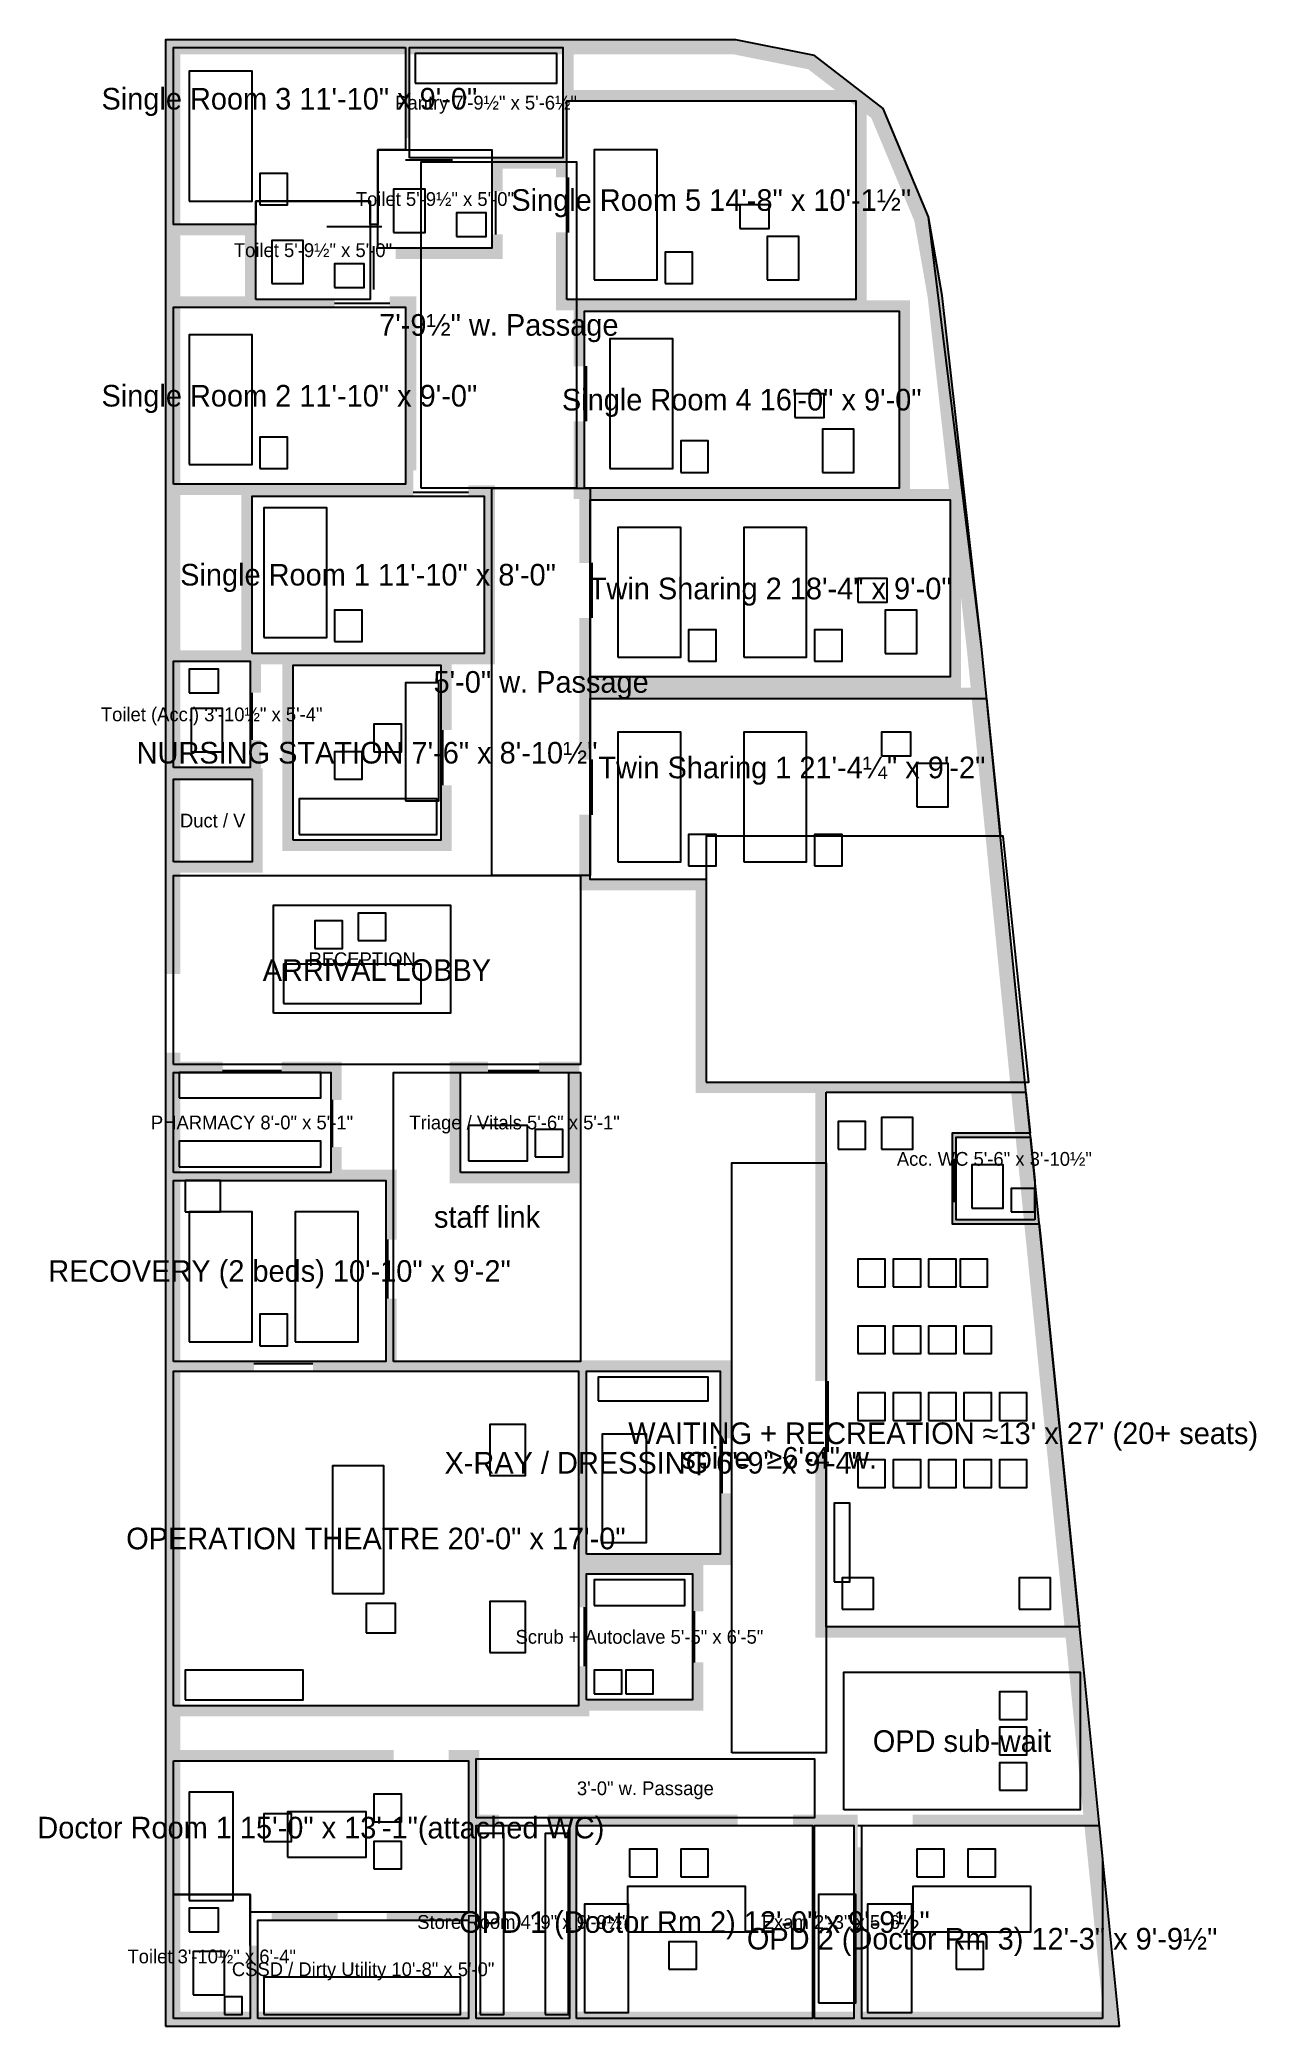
# Model space of a CAD drawing. Header units: feet. Extents: x -6 to 55, y 0 to 101.
import ezdxf
from ezdxf.enums import TextEntityAlignment as Align

# ---------------------------------------------------------------- set-up
doc = ezdxf.new("R2010")
doc.units = ezdxf.units.FT
for name, color, linetype in [('DOORS', 1, 'Continuous'), ('FURNITURE', 8, 'Continuous'), ('GLASS', 5, 'Continuous'), ('PLATE', 7, 'Continuous'), ('TEXT', 7, 'Continuous'), ('VOID', 6, 'Continuous'), ('WALL_FILL', 8, 'Continuous'), ('WALLS', 7, 'Continuous')]:
    doc.layers.add(name, color=color, linetype=linetype)

msp = doc.modelspace()

# ---------------------------------------------------------------- hatches: boundary and pattern name
at = {"layer": 'WALL_FILL'}
h = msp.add_hatch(color=8, dxfattribs=at)
h.paths.add_polyline_path([(0, 49.05), (0, 49.5), (0.75, 49.5), (0.75, 49.05), (2.9, 49.05), (2.9, 48.5), (0.75, 48.5), (0.75, 43.4), (8.4, 43.4), (8.4, 44.7), (8.95, 44.7), (8.95, 43.55), (11.75, 43.55), (11.75, 40), (11.2, 40), (11.2, 43), (0.75, 43), (0.75, 33.8), (4.5, 33.8), (4.5, 33.3), (0.75, 33.3), (0.75, 16.3), (21, 16.3), (21, 18.3), (21.4, 18.3), (21.4, 16.6), (26.8, 16.6), (26.8, 18.5), (27.35, 18.5), (27.35, 16.05), (21.55, 16.05), (21.55, 15.75), (0.75, 15.75), (0.75, 14.05), (11.6, 14.05), (11.6, 13.5), (0.75, 13.5), (0.75, 0.75), (4.3, 0.75), (4.3, 4.1), (4.7, 4.1), (4.7, 0.75), (15.4, 0.75), (15.4, 5.4), (11.25, 5.4), (11.25, 5.8), (15.4, 5.8), (15.4, 13.5), (14.4, 13.5), (14.4, 14.05), (15.95, 14.05), (15.95, 10.75), (16.95, 10.75), (16.95, 10.2), (15.8, 10.2), (15.8, 0.75), (20.55, 0.75), (20.55, 10.2), (19.45, 10.2), (19.45, 10.75), (20.35, 10.75), (21.1, 10.75), (29.1, 10.75), (29.1, 10.2), (20.9, 10.2), (20.9, 0.75), (32.9, 0.75), (32.9, 10.2), (31.9, 10.2), (31.9, 10.75), (32.45, 10.75), (33.45, 10.75), (34.85, 10.75), (35.2, 10.75), (35.2, 9.1), (35.4, 9.1), (35.4, 0.75), (47.65, 0.75), (47.65, 0.963), (46.726, 10.2), (38, 10.2), (38, 10.75), (46.671, 10.75), (45.771, 19.75), (33.05, 19.75), (33.05, 29.2), (33.6, 29.2), (33.6, 20.3), (45.716, 20.3), (43.666, 40.8), (40, 40.8), (40, 41.9), (40.2, 41.9), (40.2, 41), (43.646, 41), (43.226, 45.2), (40.2, 45.2), (40.2, 44.1), (40, 44.1), (40, 45.4), (43.206, 45.4), (42.996, 47.5), (33.6, 47.5), (33.6, 32.8), (33.05, 32.8), (33.05, 47.45), (26.95, 47.45), (26.95, 57.75), (21.05, 57.75), (21.05, 61.6), (21.6, 61.6), (21.6, 58.3), (27.5, 58.3), (27.5, 48), (42.946, 48), (40.996, 67.5), (21.6, 67.5), (21.6, 64.4), (21.05, 64.4), (21.05, 68.05), (21.05, 71.6), (21.6, 71.6), (21.6, 68.6), (39.9, 68.6), (39.9, 77.6), (21.6, 77.6), (21.6, 74.4), (21.05, 74.4), (21.05, 77.65), (20.75, 77.65), (20.75, 81.6), (21.3, 81.6), (21.3, 78.2), (37.3, 78.2), (37.3, 87.2), (21.3, 87.2), (21.3, 84.4), (20.75, 84.4), (20.75, 87.25), (19.85, 87.25), (19.85, 91.2), (20.4, 91.2), (20.4, 87.8), (35.1, 87.8), (35.1, 97.633), (34.754, 97.9), (20.4, 97.9), (20.4, 94), (19.85, 94), (19.85, 94.45), (17.15, 94.45), (17.15, 93.3), (16.6, 93.3), (16.6, 95), (20.2, 95), (20.2, 100.25), (12.4, 100.25), (12.4, 96), (12.2, 96), (12.2, 100.25), (0.75, 100.25), (0.75, 91.6), (4.6, 91.6), (4.6, 87.8), (8.6, 87.8), (8.6, 87.4), (0.75, 87.4), (0.75, 78.4), (12.2, 78.4), (12.2, 87.4), (11.4, 87.4), (11.4, 87.95), (12.75, 87.95), (12.75, 79.1), (12.6, 79.1), (12.6, 77.8), (4.4, 77.8), (4.4, 69.8), (16.2, 69.8), (16.2, 77.8), (15.4, 77.8), (15.4, 78.35), (16.75, 78.35), (16.75, 69.25), (14.55, 69.25), (14.55, 65.9), (14, 65.9), (14, 69.2), (6.5, 69.2), (6.5, 60.3), (14, 60.3), (14, 63.1), (14.55, 63.1), (14.55, 59.75), (5.95, 59.75), (5.95, 69.25), (4.85, 69.25), (4.85, 67.8), (4.3, 67.8), (4.3, 69.4), (0.75, 69.4), (0.75, 64), (4.3, 64), (4.3, 65.4), (4.85, 65.4), (4.85, 63.95), (4.95, 63.95), (4.95, 58.65), (0.75, 58.65), (0.75, 53.5), (0, 53.5), (0, 58.65), (0, 69.95), (0, 77.85), (0, 87.95), (0, 91.05), (0, 101), (20.75, 101), (29, 101), (33, 100.2), (35.269, 98.45), (36.5, 97.5), (38.8, 92), (39.5, 88), (41.5, 70), (41.695, 68.05), (43, 55), (44.5, 40), (46.525, 19.75), (47.425, 10.75), (47.65, 8.5), (48.2, 3), (48.2, 3), (48.5, 0), (48.2, 0), (0, 0), (0, 14.05), (0, 15.75), (0, 49.05)])
h.paths.add_polyline_path([(47.614, 8.859), (47.65, 8.5), (47.65, 8.5), (47.614, 8.859)], flags=16)
h.paths.add_polyline_path([(35, 0.75), (35, 10.2), (33, 10.2), (33, 0.75), (35, 0.75)], flags=16)
h.paths.add_polyline_path([(40.754, 69.921), (40.45, 72.658), (40.45, 68.05), (40.941, 68.05), (40.754, 69.921)], flags=16)
h.paths.add_polyline_path([(38.757, 87.894), (38.076, 91.788), (35.885, 97.027), (35.65, 97.208), (35.65, 87.75), (37.85, 87.75), (37.85, 78.15), (39.84, 78.15), (38.757, 87.894)], flags=16)
h.paths.add_polyline_path([(20.75, 100.25), (20.75, 98.45), (34.041, 98.45), (32.681, 99.499), (28.926, 100.25), (20.75, 100.25)], flags=16)
h.paths.add_polyline_path([(0.75, 87.95), (4.05, 87.95), (4.05, 91.05), (0.75, 91.05), (0.75, 87.95)], flags=16)
h.paths.add_polyline_path([(0.75, 69.95), (3.85, 69.95), (3.85, 77.85), (0.75, 77.85), (0.75, 69.95)], flags=16)
h.paths.add_polyline_path([(0.75, 59.2), (4.4, 59.2), (4.4, 63.4), (0.75, 63.4), (0.75, 59.2)], flags=16)
for points in [[(11.7, 89.85), (11.7, 90.4), (16.6, 90.4), (16.6, 91.1), (17.15, 91.1), (17.15, 89.85), (11.7, 89.85)], [(8.95, 47.1), (8.4, 47.1), (8.4, 48.5), (5.9, 48.5), (5.9, 49.05), (8.95, 49.05), (8.95, 47.1)], [(16.4, 48.5), (15, 48.5), (15, 43.4), (20.5, 43.4), (20.5, 48.5), (19, 48.5), (19, 49.05), (21.05, 49.05), (21.05, 42.85), (14.45, 42.85), (14.45, 49.05), (16.4, 49.05), (16.4, 48.5)], [(21.4, 21.3), (21, 21.3), (21, 33.3), (7.5, 33.3), (7.5, 33.8), (11.2, 33.8), (11.2, 37), (11.75, 37), (11.75, 33.85), (20.85, 33.85), (21.55, 33.85), (28.75, 33.85), (28.75, 29.9), (28.2, 29.9), (28.2, 33.3), (21.4, 33.3), (21.4, 24), (28.2, 24), (28.2, 27.1), (28.75, 27.1), (28.75, 23.45), (27.35, 23.45), (27.35, 21.1), (26.8, 21.1), (26.8, 23), (21.4, 23), (21.4, 21.3)], [(8.75, 5.4), (5.4, 5.4), (5.4, 5.8), (8.75, 5.8), (8.75, 5.4)]]:
    msp.add_hatch(color=8, dxfattribs=at).paths.add_polyline_path(points)

# ---------------------------------------------------------------- linework, layer by layer
at = {"layer": 'DOORS'}
for p, q in [((12.2, 94.9), (14.6, 94.9)), ((20.5, 91.2), (20.5, 94)), ((16.8, 91.1), (16.8, 93.3)), ((8.2, 91.5), (11, 91.5)), ((10.6, 88.3), (10.6, 90.5)), ((8.6, 87.6), (11.4, 87.6)), ((21.4, 81.6), (21.4, 84.4)), ((12.6, 78), (15.4, 78)), ((21.7, 71.6), (21.7, 74.4)), ((4.4, 65.4), (4.4, 67.8)), ((14.1, 63.1), (14.1, 65.9)), ((21.7, 61.6), (21.7, 64.4)), ((2.9, 48.6), (5.9, 48.6)), ((16.4, 48.6), (19, 48.6)), ((8.5, 44.7), (8.5, 47.1)), ((40.1, 41.9), (40.1, 44.1)), ((11.3, 37), (11.3, 40)), ((4.5, 33.7), (7.5, 33.7)), ((33.7, 29.2), (33.7, 32.8)), ((28.3, 27.1), (28.3, 29.9)), ((21.3, 18.3), (21.3, 21.3)), ((26.9, 18.5), (26.9, 21.1)), ((11.6, 13.5), (14.4, 13.5)), ((16.95, 10.2), (19.45, 10.2)), ((29.1, 10.2), (31.9, 10.2)), ((35.2, 10.2), (38, 10.2)), ((4.3, 4.1), (4.3, 6.3)), ((8.75, 5.4), (11.25, 5.4))]:
    msp.add_line(p, q, dxfattribs=at)
at = {"layer": 'FURNITURE'}
for points in [[(12.7, 98.8), (19.9, 98.8), (19.9, 100.3), (12.7, 100.3)], [(1.2, 92.8), (4.4, 92.8), (4.4, 99.4), (1.2, 99.4)], [(21.8, 88.8), (25, 88.8), (25, 95.4), (21.8, 95.4)], [(4.8, 92.6), (6.2, 92.6), (6.2, 94.2), (4.8, 94.2)], [(11.6, 91.2), (13.2, 91.2), (13.2, 93.4), (11.6, 93.4)], [(14.8, 91), (16.3, 91), (16.3, 92.2), (14.8, 92.2)], [(29.2, 91.4), (30.7, 91.4), (30.7, 92.6), (29.2, 92.6)], [(30.6, 88.8), (32.2, 88.8), (32.2, 91), (30.6, 91)], [(5.4, 88.6), (7, 88.6), (7, 90.8), (5.4, 90.8)], [(25.4, 88.6), (26.8, 88.6), (26.8, 90.2), (25.4, 90.2)], [(8.6, 88.4), (10.1, 88.4), (10.1, 89.6), (8.6, 89.6)], [(1.2, 79.4), (4.4, 79.4), (4.4, 86), (1.2, 86)], [(22.6, 79.2), (25.8, 79.2), (25.8, 85.8), (22.6, 85.8)], [(32, 81.8), (33.5, 81.8), (33.5, 83), (32, 83)], [(4.8, 79.2), (6.2, 79.2), (6.2, 80.8), (4.8, 80.8)], [(33.4, 79), (35, 79), (35, 81.2), (33.4, 81.2)], [(26.2, 79), (27.6, 79), (27.6, 80.6), (26.2, 80.6)], [(5, 70.6), (8.2, 70.6), (8.2, 77.2), (5, 77.2)], [(23, 69.6), (26.2, 69.6), (26.2, 76.2), (23, 76.2)], [(29.4, 69.6), (32.6, 69.6), (32.6, 76.2), (29.4, 76.2)], [(35.2, 72.4), (36.7, 72.4), (36.7, 73.6), (35.2, 73.6)], [(8.6, 70.4), (10, 70.4), (10, 72), (8.6, 72)], [(36.6, 69.8), (38.2, 69.8), (38.2, 72), (36.6, 72)], [(26.6, 69.4), (28, 69.4), (28, 71), (26.6, 71)], [(33, 69.4), (34.4, 69.4), (34.4, 71), (33, 71)], [(1.2, 67.8), (2.7, 67.8), (2.7, 69), (1.2, 69)], [(12.2, 62.3), (13.9, 62.3), (13.9, 68.3), (12.2, 68.3)], [(1.3, 64.8), (2.9, 64.8), (2.9, 67), (1.3, 67)], [(10.6, 64.8), (12, 64.8), (12, 66.2), (10.6, 66.2)], [(23, 59.2), (26.2, 59.2), (26.2, 65.8), (23, 65.8)], [(29.4, 59.2), (32.6, 59.2), (32.6, 65.8), (29.4, 65.8)], [(36.4, 64.6), (37.9, 64.6), (37.9, 65.8), (36.4, 65.8)], [(8.6, 63.4), (10, 63.4), (10, 64.8), (8.6, 64.8)], [(38.2, 62), (39.8, 62), (39.8, 64.2), (38.2, 64.2)], [(6.8, 60.6), (13.8, 60.6), (13.8, 62.4), (6.8, 62.4)], [(26.6, 59), (28, 59), (28, 60.6), (26.6, 60.6)], [(33, 59), (34.4, 59), (34.4, 60.6), (33, 60.6)], [(9.8, 55.2), (11.2, 55.2), (11.2, 56.6), (9.8, 56.6)], [(7.6, 54.8), (9, 54.8), (9, 56.2), (7.6, 56.2)], [(6, 52), (13, 52), (13, 54), (6, 54)], [(0.7, 47.2), (7.9, 47.2), (7.9, 48.5), (0.7, 48.5)], [(15.4, 44), (18.4, 44), (18.4, 45.8), (15.4, 45.8)], [(18.8, 44.2), (20.2, 44.2), (20.2, 45.6), (18.8, 45.6)], [(34.2, 44.6), (35.6, 44.6), (35.6, 46), (34.2, 46)], [(36.4, 44.6), (38, 44.6), (38, 46.2), (36.4, 46.2)], [(0.7, 43.7), (7.9, 43.7), (7.9, 45), (0.7, 45)], [(41, 41.6), (42.6, 41.6), (42.6, 43.8), (41, 43.8)], [(1, 41.4), (2.8, 41.4), (2.8, 43), (1, 43)], [(43, 41.4), (44.2, 41.4), (44.2, 42.6), (43, 42.6)], [(1.2, 34.8), (4.4, 34.8), (4.4, 41.4), (1.2, 41.4)], [(6.6, 34.8), (9.8, 34.8), (9.8, 41.4), (6.6, 41.4)], [(35.2, 37.6), (36.6, 37.6), (36.6, 39), (35.2, 39)], [(37, 37.6), (38.4, 37.6), (38.4, 39), (37, 39)], [(38.8, 37.6), (40.2, 37.6), (40.2, 39), (38.8, 39)], [(40.4, 37.6), (41.8, 37.6), (41.8, 39), (40.4, 39)], [(4.8, 34.6), (6.2, 34.6), (6.2, 36.2), (4.8, 36.2)], [(35.2, 34.2), (36.6, 34.2), (36.6, 35.6), (35.2, 35.6)], [(37, 34.2), (38.4, 34.2), (38.4, 35.6), (37, 35.6)], [(38.8, 34.2), (40.2, 34.2), (40.2, 35.6), (38.8, 35.6)], [(40.6, 34.2), (42, 34.2), (42, 35.6), (40.6, 35.6)], [(22, 31.8), (27.6, 31.8), (27.6, 33), (22, 33)], [(35.2, 30.8), (36.6, 30.8), (36.6, 32.2), (35.2, 32.2)], [(37, 30.8), (38.4, 30.8), (38.4, 32.2), (37, 32.2)], [(38.8, 30.8), (40.2, 30.8), (40.2, 32.2), (38.8, 32.2)], [(40.6, 30.8), (42, 30.8), (42, 32.2), (40.6, 32.2)], [(42.4, 30.8), (43.8, 30.8), (43.8, 32.2), (42.4, 32.2)], [(16.5, 28), (18.3, 28), (18.3, 30.6), (16.5, 30.6)], [(22.2, 24.6), (24.45, 24.6), (24.45, 30.1), (22.2, 30.1)], [(8.5, 22), (11.1, 22), (11.1, 28.5), (8.5, 28.5)], [(35.2, 27.4), (36.6, 27.4), (36.6, 28.8), (35.2, 28.8)], [(37, 27.4), (38.4, 27.4), (38.4, 28.8), (37, 28.8)], [(38.8, 27.4), (40.2, 27.4), (40.2, 28.8), (38.8, 28.8)], [(40.6, 27.4), (42, 27.4), (42, 28.8), (40.6, 28.8)], [(42.4, 27.4), (43.8, 27.4), (43.8, 28.8), (42.4, 28.8)], [(34, 22.6), (34.8, 22.6), (34.8, 26.6), (34, 26.6)], [(21.8, 21.4), (26.4, 21.4), (26.4, 22.7), (21.8, 22.7)], [(34.4, 21.2), (36, 21.2), (36, 22.8), (34.4, 22.8)], [(43.4, 21.2), (45, 21.2), (45, 22.8), (43.4, 22.8)], [(10.2, 20), (11.7, 20), (11.7, 21.5), (10.2, 21.5)], [(16.5, 19), (18.3, 19), (18.3, 21.6), (16.5, 21.6)], [(1, 16.6), (7, 16.6), (7, 18.1), (1, 18.1)], [(21.8, 16.9), (23.2, 16.9), (23.2, 18.1), (21.8, 18.1)], [(23.4, 16.9), (24.8, 16.9), (24.8, 18.1), (23.4, 18.1)], [(42.4, 15.6), (43.8, 15.6), (43.8, 17), (42.4, 17)], [(42.4, 13.8), (43.8, 13.8), (43.8, 15.2), (42.4, 15.2)], [(42.4, 12), (43.8, 12), (43.8, 13.4), (42.4, 13.4)], [(1.2, 6.4), (3.45, 6.4), (3.45, 11.9), (1.2, 11.9)], [(10.6, 10.4), (12, 10.4), (12, 11.8), (10.6, 11.8)], [(5, 9.4), (6.4, 9.4), (6.4, 10.8), (5, 10.8)], [(6.2, 8.6), (10.2, 8.6), (10.2, 10.9), (6.2, 10.9)], [(10.6, 8), (12, 8), (12, 9.4), (10.6, 9.4)], [(16, 0.6), (17.2, 0.6), (17.2, 9.8), (16, 9.8)], [(19.3, 0.6), (20.5, 0.6), (20.5, 9.8), (19.3, 9.8)], [(23.6, 7.6), (25, 7.6), (25, 9), (23.6, 9)], [(26.2, 7.6), (27.6, 7.6), (27.6, 9), (26.2, 9)], [(38.2, 7.6), (39.6, 7.6), (39.6, 9), (38.2, 9)], [(40.8, 7.6), (42.2, 7.6), (42.2, 9), (40.8, 9)], [(23.5, 4.8), (29.5, 4.8), (29.5, 7.1), (23.5, 7.1)], [(38, 4.8), (44, 4.8), (44, 7.1), (38, 7.1)], [(21.3, 0.7), (23.55, 0.7), (23.55, 6.2), (21.3, 6.2)], [(33.2, 1.2), (35.1, 1.2), (35.1, 6.7), (33.2, 6.7)], [(35.7, 0.7), (37.95, 0.7), (37.95, 6.2), (35.7, 6.2)], [(1.2, 4.8), (2.7, 4.8), (2.7, 6), (1.2, 6)], [(25.6, 2.9), (27, 2.9), (27, 4.3), (25.6, 4.3)], [(40.2, 2.9), (41.6, 2.9), (41.6, 4.3), (40.2, 4.3)], [(1.4, 1.6), (3, 1.6), (3, 3.8), (1.4, 3.8)], [(5, 0.6), (15, 0.6), (15, 2.5), (5, 2.5)], [(3, 0.6), (3.9, 0.6), (3.9, 1.5), (3, 1.5)]]:
    msp.add_lwpolyline(points, close=True, dxfattribs=at)
at = {"layer": 'GLASS'}
for p, q in [((29, 101), (10, 101)), ((41.5, 70), (38.8, 92)), ((43, 55), (41.5, 70)), ((44.5, 40), (43, 55)), ((48.5, 0), (44.5, 40))]:
    msp.add_line(p, q, dxfattribs=at)
at = {"layer": 'PLATE'}
msp.add_lwpolyline([(0, 0), (48.5, 0), (44.5, 40), (43, 55), (41.5, 70), (39.5, 88), (38.8, 92), (36.5, 97.5), (33, 100.2), (29, 101), (0, 101), (0, 0)], close=True, dxfattribs=at)
at = {"layer": 'VOID'}
msp.add_lwpolyline([(27.5, 48), (43.9, 48), (42.6, 60.5), (27.5, 60.5), (27.5, 48)], close=True, dxfattribs=at)
at = {"layer": 'WALLS'}
for points in [[(12.2, 100.6), (12.2, 95.4), (10.8, 95.4), (10.8, 91.6), (10.4, 91.6), (10.4, 92.8), (4.6, 92.8), (4.6, 91.6), (0.4, 91.6), (0.4, 100.6), (12.2, 100.6)], [(12.4, 95), (12.4, 100.6), (20.2, 100.6), (20.2, 95), (12.4, 95)], [(20.4, 87.8), (20.4, 97.9), (35.1, 97.9), (35.1, 87.8), (20.4, 87.8)], [(10.8, 90.4), (10.8, 95.4), (16.6, 95.4), (16.6, 90.4), (10.8, 90.4)], [(13, 78.2), (13, 94.8), (20.9, 94.8), (20.9, 78.2), (13, 78.2)], [(4.6, 87.8), (4.6, 92.8), (10.4, 92.8), (10.4, 87.8), (4.6, 87.8)], [(0.4, 78.4), (0.4, 87.4), (12.2, 87.4), (12.2, 78.4), (0.4, 78.4)], [(21.3, 78.2), (21.3, 87.2), (37.3, 87.2), (37.3, 78.2), (21.3, 78.2)], [(4.4, 69.8), (4.4, 77.8), (16.2, 77.8), (16.2, 69.8), (4.4, 69.8)], [(16.6, 58.5), (16.6, 78.2), (21.6, 78.2), (21.6, 58.5), (16.6, 58.5)], [(21.6, 68.6), (21.6, 77.6), (39.9, 77.6), (39.9, 68.6), (21.6, 68.6)], [(0.4, 64), (0.4, 69.4), (4.3, 69.4), (4.3, 64), (0.4, 64)], [(6.5, 60.3), (6.5, 69.2), (14, 69.2), (14, 60.3), (6.5, 60.3)], [(21.6, 67.5), (41.75, 67.5), (42.45, 60.5), (27.5, 60.5), (27.5, 58.3), (21.6, 58.3), (21.6, 67.5)], [(0.4, 59.2), (0.4, 63.4), (4.4, 63.4), (4.4, 59.2), (0.4, 59.2)], [(0.4, 48.9), (0.4, 58.5), (21.1, 58.5), (21.1, 48.9), (0.4, 48.9)], [(5.5, 51.5), (5.5, 57), (14.5, 57), (14.5, 51.5), (5.5, 51.5)], [(0.4, 43.4), (0.4, 48.5), (8.4, 48.5), (8.4, 43.4), (0.4, 43.4)], [(11.6, 33.8), (11.6, 48.5), (21.1, 48.5), (21.1, 33.8), (11.6, 33.8)], [(15, 43.4), (15, 48.5), (20.5, 48.5), (20.5, 43.4), (15, 43.4)], [(33.6, 47.5), (43.75, 47.5), (43.96, 45.4), (40, 45.4), (40, 40.8), (44.42, 40.8), (44.5, 40), (46.47, 20.3), (33.6, 20.3), (33.6, 47.5)], [(44.2, 41), (40.2, 41), (40.2, 45.2), (43.98, 45.2), (44.2, 43), (44.2, 41)], [(28.8, 13.9), (28.8, 43.9), (33.6, 43.9), (33.6, 13.9), (28.8, 13.9)], [(0.4, 33.8), (0.4, 43), (11.2, 43), (11.2, 33.8), (0.4, 33.8)], [(0.4, 16.3), (0.4, 33.3), (21, 33.3), (21, 16.3), (0.4, 16.3)], [(21.4, 24), (21.4, 33.3), (28.2, 33.3), (28.2, 24), (21.4, 24)], [(21.4, 16.6), (21.4, 23), (26.8, 23), (26.8, 16.6), (21.4, 16.6)], [(34.5, 11), (34.5, 18), (46.5, 18), (46.5, 11), (34.5, 11)], [(0.4, 13.5), (15.4, 13.5), (15.4, 5.8), (4.3, 5.8), (4.3, 6.7), (0.4, 6.7), (0.4, 13.5)], [(15.8, 10.6), (15.8, 13.6), (33, 13.6), (33, 10.6), (15.8, 10.6)], [(15.8, 0.4), (15.8, 10.2), (20.55, 10.2), (20.55, 0.4), (15.8, 0.4)], [(20.9, 0.4), (20.9, 10.2), (32.9, 10.2), (32.9, 0.4), (20.9, 0.4)], [(33, 0.4), (33, 10.2), (35, 10.2), (35, 0.4), (33, 0.4)], [(47.65, 0.4), (35.4, 0.4), (35.4, 10.2), (47.48, 10.2), (47.65, 8.5), (47.65, 0.4)], [(0.4, 0.4), (0.4, 6.7), (4.3, 6.7), (4.3, 0.4), (0.4, 0.4)], [(4.7, 0.4), (4.7, 5.4), (15.4, 5.4), (15.4, 0.4), (4.7, 0.4)]]:
    msp.add_lwpolyline(points, close=True, dxfattribs=at)

# ---------------------------------------------------------------- texts
at = {"layer": 'TEXT'}
for s, height, p in [('Single Room 3 11\'-10" x 9\'-0"', 1.1, (6.3, 98)), ('Pantry 7\'-9½" x 5\'-6½"', 0.7, (16.3, 97.8)), ('Toilet 5\'-9½" x 5\'-0"', 0.7, (13.7, 92.9)), ('Single Room 5 14\'-8" x 10\'-1½"', 1.1, (27.75, 92.85)), ('Toilet 5\'-9½" x 5\'-0"', 0.7, (7.5, 90.3)), ('7\'-9½" w. Passage', 1.1, (16.95, 86.5)), ('Single Room 2 11\'-10" x 9\'-0"', 1.1, (6.3, 82.9)), ('Single Room 4 16\'-0" x 9\'-0"', 1.1, (29.3, 82.7)), ('Single Room 1 11\'-10" x 8\'-0"', 1.1, (10.3, 73.8)), ('Twin Sharing 2 18\'-4" x 9\'-0"', 1.1, (30.75, 73.1)), ('5\'-0" w. Passage', 1.1, (19.1, 68.35)), ('Toilet (Acc.) 3\'-10½" x 5\'-4"', 0.7, (2.35, 66.7)), ('NURSING STATION 7\'-6" x 8\'-10½"', 1.1, (10.25, 64.75)), ('Twin Sharing 1 21\'-4¼" x 9\'-2"', 1.1, (31.85, 64)), ('Duct / V', 0.7, (2.4, 61.3)), ('RECEPTION', 0.7, (10, 54.25)), ('ARRIVAL LOBBY', 1.1, (10.75, 53.7)), ('PHARMACY 8\'-0" x 5\'-1"', 0.7, (4.4, 45.95)), ('Triage / Vitals 5\'-6" x 5\'-1"', 0.7, (17.75, 45.95)), ('Acc. WC 5\'-6" x 3\'-10½"', 0.7, (42.145, 44.1)), ('staff link', 1.1, (16.35, 41.15)), ('RECOVERY (2 beds) 10\'-10" x 9\'-2"', 1.1, (5.8, 38.4)), ("WAITING + RECREATION ≈13' x 27' (20+ seats)", 1.1, (39.543, 30.15)), ('spine  ≥6\'-4" w.', 1.1, (31.2, 28.9)), ('X-RAY / DRESSING 6\'-9" x 9\'-4"', 1.1, (24.8, 28.65)), ('OPERATION THEATRE 20\'-0" x 17\'-0"', 1.1, (10.7, 24.8)), ('Scrub + Autoclave 5\'-5" x 6\'-5"', 0.7, (24.1, 19.8)), ('OPD sub-wait', 1.1, (40.5, 14.5)), ('3\'-0" w. Passage', 0.7, (24.4, 12.1)), ('Doctor Room 1 15\'-0" x 13\'-1"(attached WC)', 1.1, (7.9, 10.1)), ('Store Room 4\'-9" x 9\'-9½"', 0.7, (18.175, 5.3)), ('OPD 1 (Doctor Rm 2) 12\'-0" x 9\'-9½"', 1.1, (26.9, 5.3)), ('OPD 2 (Doctor Rm 3) 12\'-3" x 9\'-9½"', 1.1, (41.525, 4.45)), ('Exam 2\'-3" x 5\'-6"', 0.7, (34, 5.3)), ('Toilet 3\'-10½" x 6\'-4"', 0.7, (2.35, 3.55)), ('CSSD / Dirty Utility 10\'-8" x 5\'-0"', 0.7, (10.05, 2.9))]:
    msp.add_text(s, height=height, dxfattribs=at).set_placement(p, align=Align.MIDDLE_CENTER)

doc.saveas('drawing.dxf')
